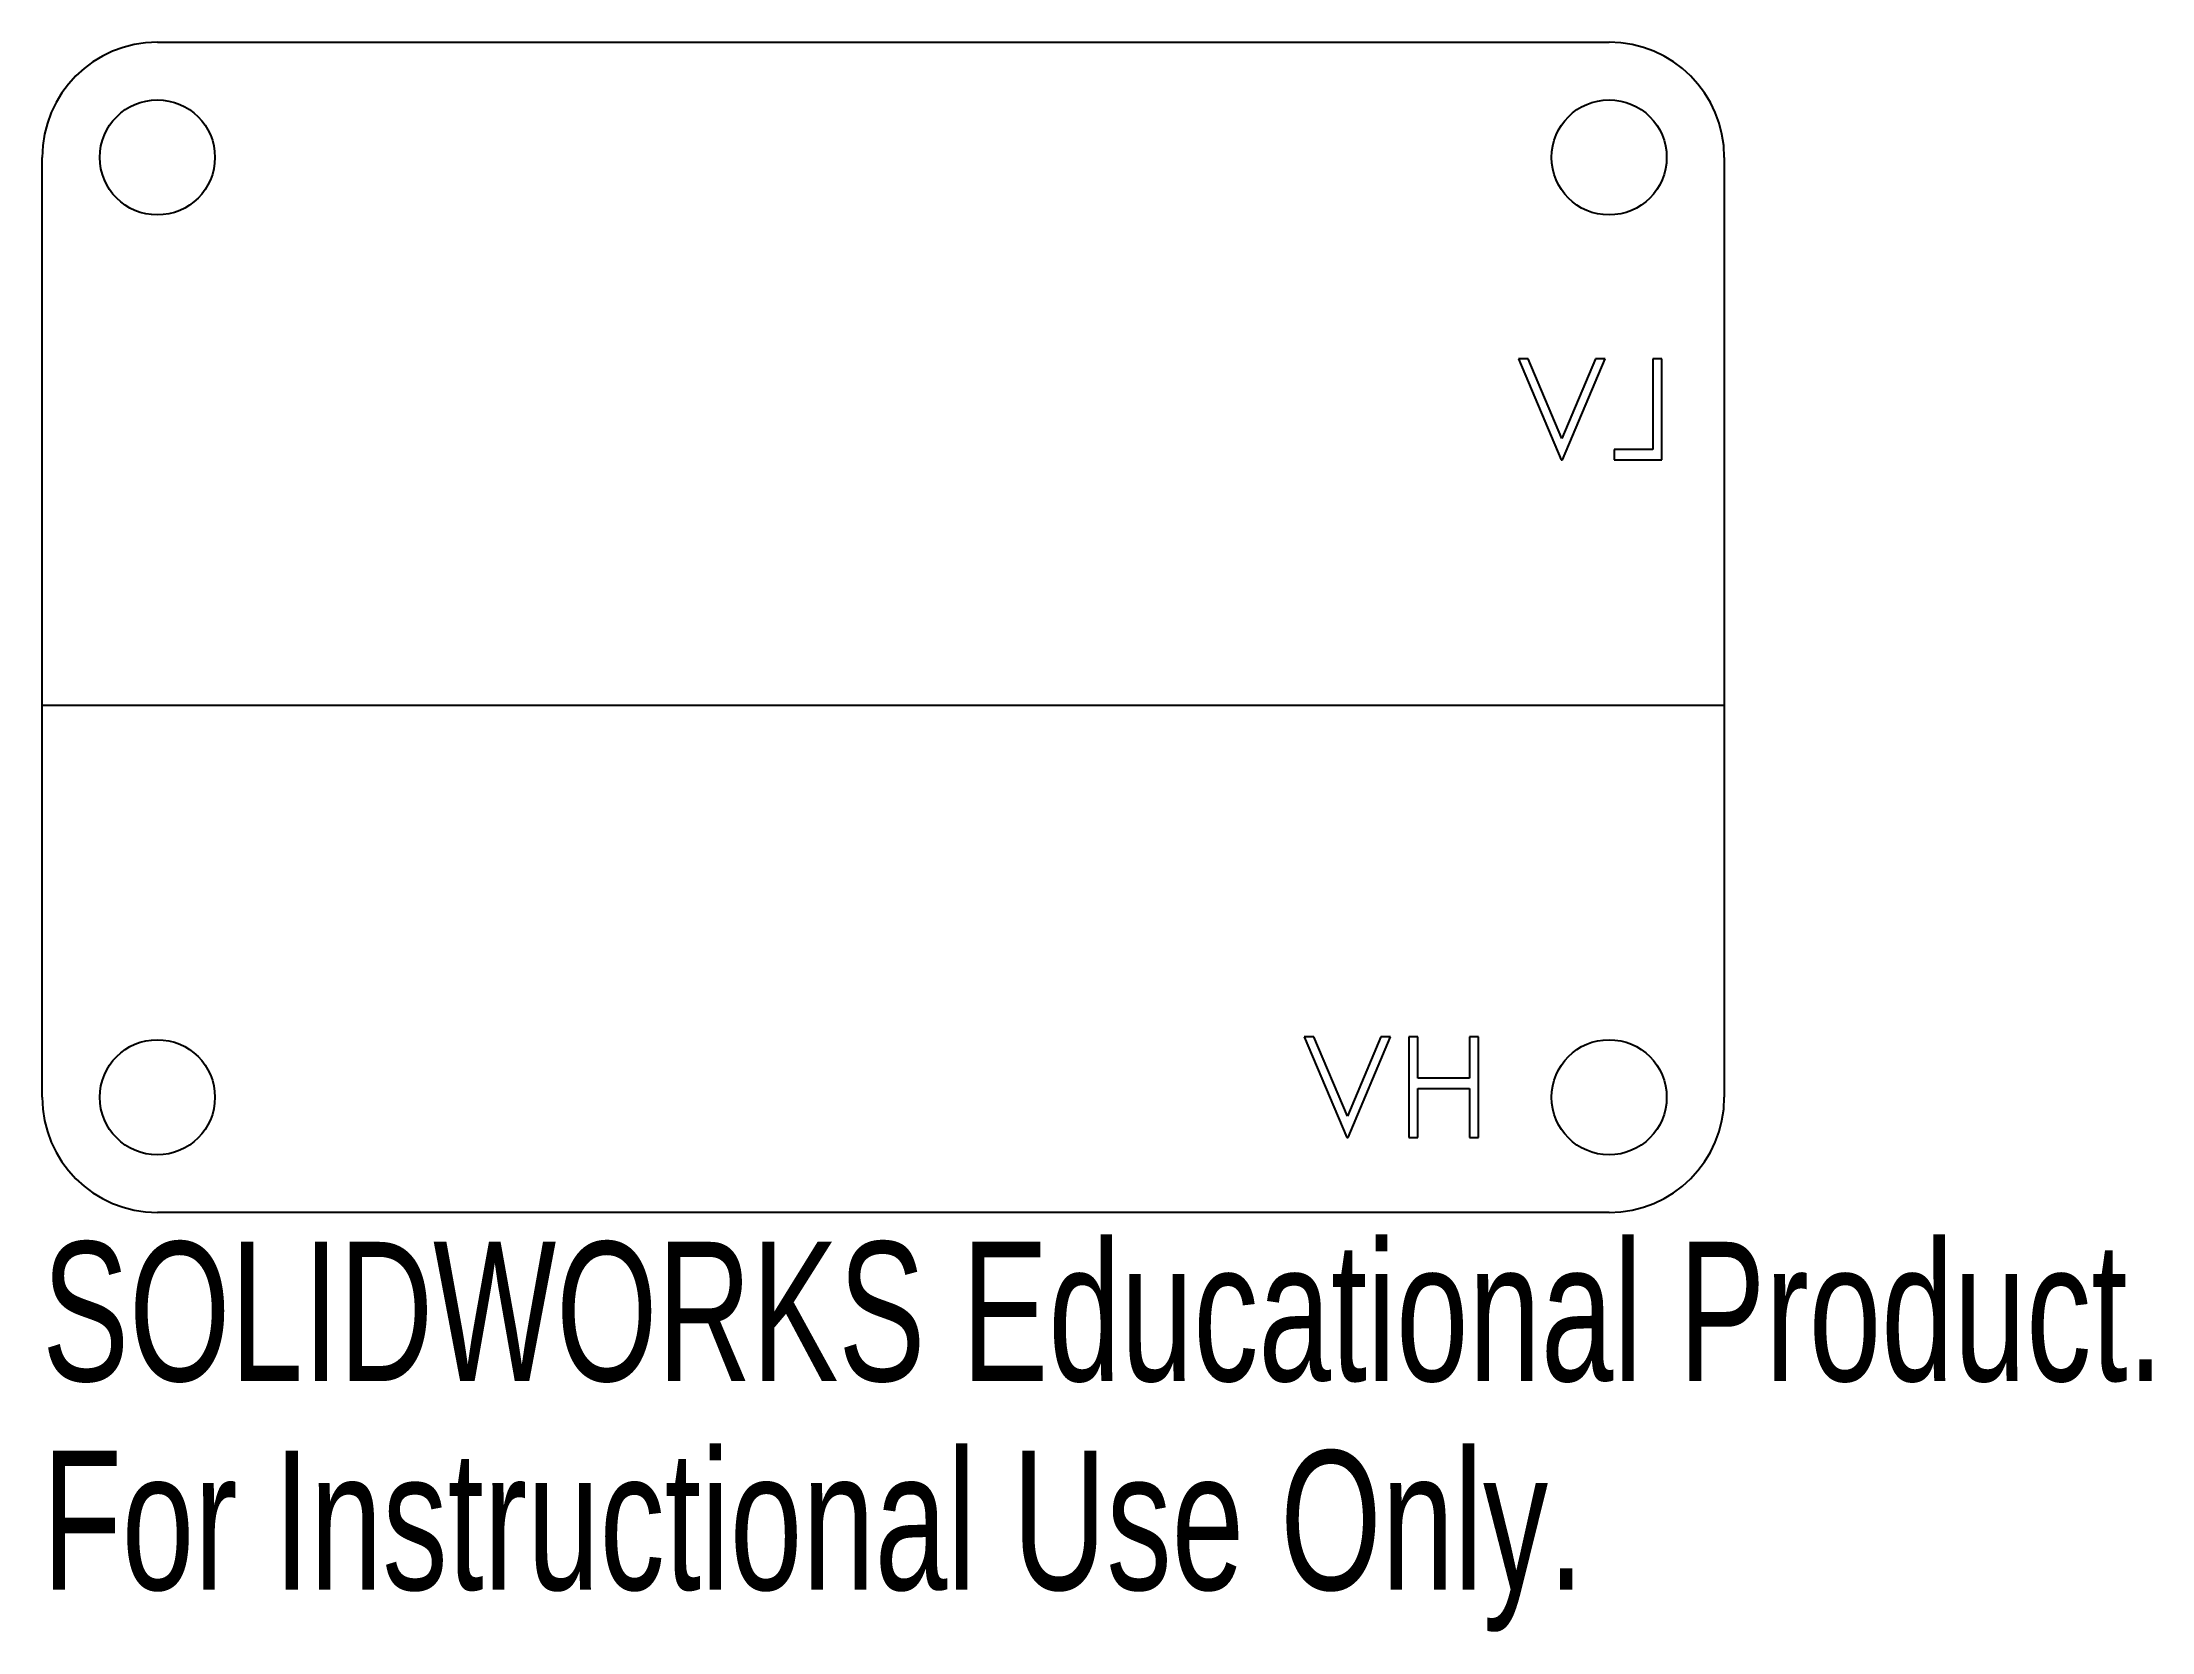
# Model space of a CAD drawing. Header units: inches. Extents: x -1.15 to 1.73, y -1.37 to 0.8.
import ezdxf

# ---------------------------------------------------------------- set-up
doc = ezdxf.new("R2010")
doc.units = ezdxf.units.IN
doc.header["$MEASUREMENT"] = 0
doc.styles.add('SLDTEXTSTYLE0', font='TXT', dxfattribs={"width": 0.7})

msp = doc.modelspace()

# ---------------------------------------------------------------- linework, layer by layer
at = {"color": 7, "linetype": 'Continuous', "lineweight": 25}
for p, q in [((-0.9925, 0.8), (0.9925, 0.8)), ((-1.15, -0.6425), (-1.15, 0.6425)), ((1.15, 0.6425), (1.15, -0.6425)), ((0.8818, 0.367), (0.8685, 0.367)), ((0.8685, 0.367), (0.9268, 0.2292)), ((0.9277, 0.2584), (0.8818, 0.367)), ((0.9737, 0.367), (0.9277, 0.2584)), ((0.9286, 0.2292), (0.9869, 0.367)), ((0.9869, 0.367), (0.9737, 0.367)), ((1.0646, 0.367), (1.0523, 0.367)), ((1.0523, 0.367), (1.0523, 0.2433)), ((1.0646, 0.2292), (1.0646, 0.367)), ((1.0523, 0.2433), (0.9993, 0.2433)), ((0.9993, 0.2433), (0.9993, 0.2292)), ((0.9268, 0.2292), (0.9286, 0.2292)), ((0.9993, 0.2292), (1.0646, 0.2292)), ((1.15, -0.1069), (-1.15, -0.1069)), ((0.5887, -0.5599), (0.5754, -0.5599)), ((0.5754, -0.5599), (0.6337, -0.6977)), ((0.6346, -0.6685), (0.5887, -0.5599)), ((0.6805, -0.5599), (0.6346, -0.6685)), ((0.6355, -0.6977), (0.6938, -0.5599)), ((0.6938, -0.5599), (0.6805, -0.5599)), ((0.7309, -0.5599), (0.7185, -0.5599)), ((0.7185, -0.5599), (0.7185, -0.6977)), ((0.7309, -0.6165), (0.7309, -0.5599)), ((0.8139, -0.5599), (0.8015, -0.5599)), ((0.8015, -0.5599), (0.8015, -0.6165)), ((0.8139, -0.6977), (0.8139, -0.5599)), ((0.8015, -0.6165), (0.7309, -0.6165)), ((0.7309, -0.6977), (0.7309, -0.6306)), ((0.7309, -0.6306), (0.8015, -0.6306)), ((0.8015, -0.6306), (0.8015, -0.6977)), ((0.6337, -0.6977), (0.6355, -0.6977)), ((0.7185, -0.6977), (0.7309, -0.6977)), ((0.8015, -0.6977), (0.8139, -0.6977)), ((0.9925, -0.8), (-0.9925, -0.8))]:
    msp.add_line(p, q, dxfattribs=at)
for centre in [(-0.9925, 0.6425), (0.9925, 0.6425), (-0.9925, -0.6425), (0.9925, -0.6425)]:
    msp.add_circle(centre, 0.0787, dxfattribs=at)
for centre, start, end in [((-0.9925, 0.6425), 90, 180), ((0.9925, 0.6425), 0, 90), ((-0.9925, -0.6425), 180, 270), ((0.9925, -0.6425), 270, 0)]:
    msp.add_arc(centre, 0.1575, start, end, dxfattribs=at)

# ---------------------------------------------------------------- texts
at = {"color": 7, "linetype": 'Continuous', "char_height": 0.1903, "attachment_point": 1, "style": 'SLDTEXTSTYLE0'}
for s, insert in [('SOLIDWORKS Educational Product.', (-1.15, -0.8401)), ('For Instructional Use Only.', (-1.15, -1.1256))]:
    msp.add_mtext(s, dxfattribs=dict(at, insert=insert))

doc.saveas('drawing.dxf')
